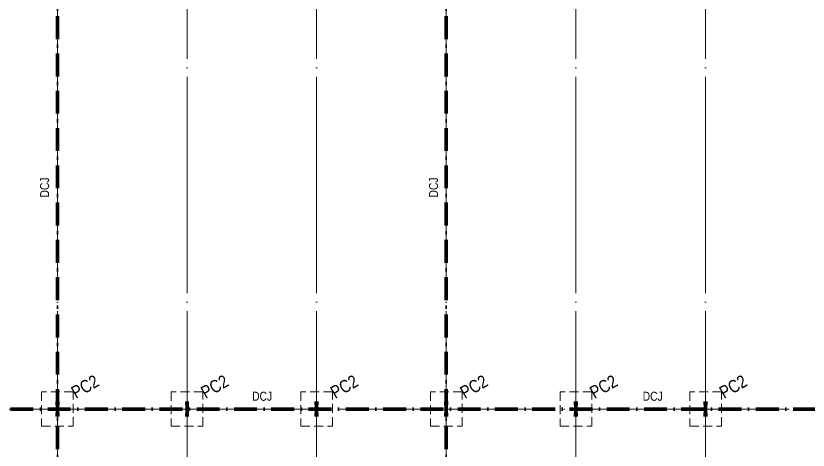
# Model space of a CAD drawing. Header units: millimetres. Extents: x 1606 to 301010, y -5142 to 244250.
# Drawn here: x 81801 to 136806, y 182594 to 212738 of the extents above; entities that cross this region are included whole.
import ezdxf

# ---------------------------------------------------------------- set-up
doc = ezdxf.new("R2010")
doc.units = ezdxf.units.MM
for name, pattern in [('_SGE_Grid Line', [16250, 15000, -625, 0, -625]), ('_SGE_Hidden', [925, 625, -300]), ('Dash Dot', [2587.5, 1587.5, -500, 0, -500])]:
    doc.linetypes.add(name, pattern=pattern)
for name, color, linetype, lineweight in [('A-ANNO-NOTE', 131, 'Continuous', 18), ('A-DETL-1', 90, 'Dash Dot', 70), ('S-COLS', 52, 'Continuous', 18), ('S-COLS-1', 52, 'Continuous', 70), ('S-COLS-IDEN-1', 171, 'Continuous', 35), ('S-FNDN-1', 32, '_SGE_Hidden', 18), ('S-GRID-1', 1, '_SGE_Grid Line', 13)]:
    doc.layers.add(name, color=color, linetype=linetype, lineweight=lineweight)
doc.styles.add('Arial Narrow_3', font='ARIALN.TTF', dxfattribs={"height": 875})
doc.styles.add('Arial Narrow_4', font='ARIALN.TTF', dxfattribs={"height": 625})

# ---------------------------------------------------------------- blocks, each defined once
blk = doc.blocks.new('SGE_SCL-Column-Steel-WB - PC2 - 800WB146-2211198-WAREHOUSE SLAB PLAN')
at = {"layer": 'S-COLS-1'}
for p, q in [((-137.5, 400), (137.5, 400)), ((0, 400), (0, -400)), ((137.5, -400), (-137.5, -400))]:
    blk.add_line(p, q, dxfattribs=at)
blk = doc.blocks.new('SGE Footing-Rectangular - F3-1758787-WAREHOUSE SLAB PLAN')
at = {"layer": 'S-FNDN-1'}
for p, q in [((1100, 1200), (-1100, 1200)), ((-1100, 1200), (-1100, -1200)), ((1100, -1200), (1100, 1200)), ((-1100, -1200), (1100, -1200))]:
    blk.add_line(p, q, dxfattribs=at)

msp = doc.modelspace()

# ---------------------------------------------------------------- linework, layer by layer
at = {"layer": 'A-DETL-1'}
for p, q in [((84683, 215300), (84683, 125600)), ((111683, 215300), (111683, 125600)), ((60723, 185450), (270643, 185450))]:
    msp.add_line(p, q, dxfattribs=at)
at = {"layer": 'S-GRID-1'}
for p, q in [((84683, 241000), (84683, 121161)), ((93683, 241000), (93683, 121161)), ((102683, 241000), (102683, 121161)), ((111683, 241000), (111683, 121161)), ((120683, 241000), (120683, 121161)), ((129683, 241000), (129683, 121161)), ((55494, 185450), (278139, 185450))]:
    msp.add_line(p, q, dxfattribs=at)

# ---------------------------------------------------------------- block references
at = {"layer": 'S-COLS'}
for p in [(84683, 185450), (93683, 185450), (102683, 185450), (111683, 185450), (120683, 185450), (129683, 185450)]:
    msp.add_blockref('SGE_SCL-Column-Steel-WB - PC2 - 800WB146-2211198-WAREHOUSE SLAB PLAN', p, dxfattribs=at)
at = {"layer": 'S-FNDN-1'}
for p in [(84683, 185450), (93683, 185450), (102683, 185450), (111683, 185450), (120683, 185450), (129683, 185450)]:
    msp.add_blockref('SGE Footing-Rectangular - F3-1758787-WAREHOUSE SLAB PLAN', p, dxfattribs=at)

# ---------------------------------------------------------------- texts
at = {"layer": 'A-ANNO-NOTE', "char_height": 625, "width": 1683.54, "attachment_point": 1, "rotation": 90, "style": 'Arial Narrow_4'}
for insert in [(83485, 200130), (110485, 200130)]:
    msp.add_mtext('DCJ', dxfattribs=dict(at, insert=insert))
at = {"layer": 'A-ANNO-NOTE', "char_height": 625, "width": 1683.54, "attachment_point": 1, "style": 'Arial Narrow_4'}
for insert in [(98205, 186648), (125318, 186648)]:
    msp.add_mtext('DCJ', dxfattribs=dict(at, insert=insert))
at = {"layer": 'S-COLS-IDEN-1', "char_height": 875, "width": 2385.02, "attachment_point": 1, "rotation": 30, "style": 'Arial Narrow_3'}
for insert in [(85538, 186895), (94538, 186895), (103538, 186895), (112538, 186895), (121538, 186895), (130538, 186895)]:
    msp.add_mtext('PC2', dxfattribs=dict(at, insert=insert))

doc.saveas('drawing.dxf')
